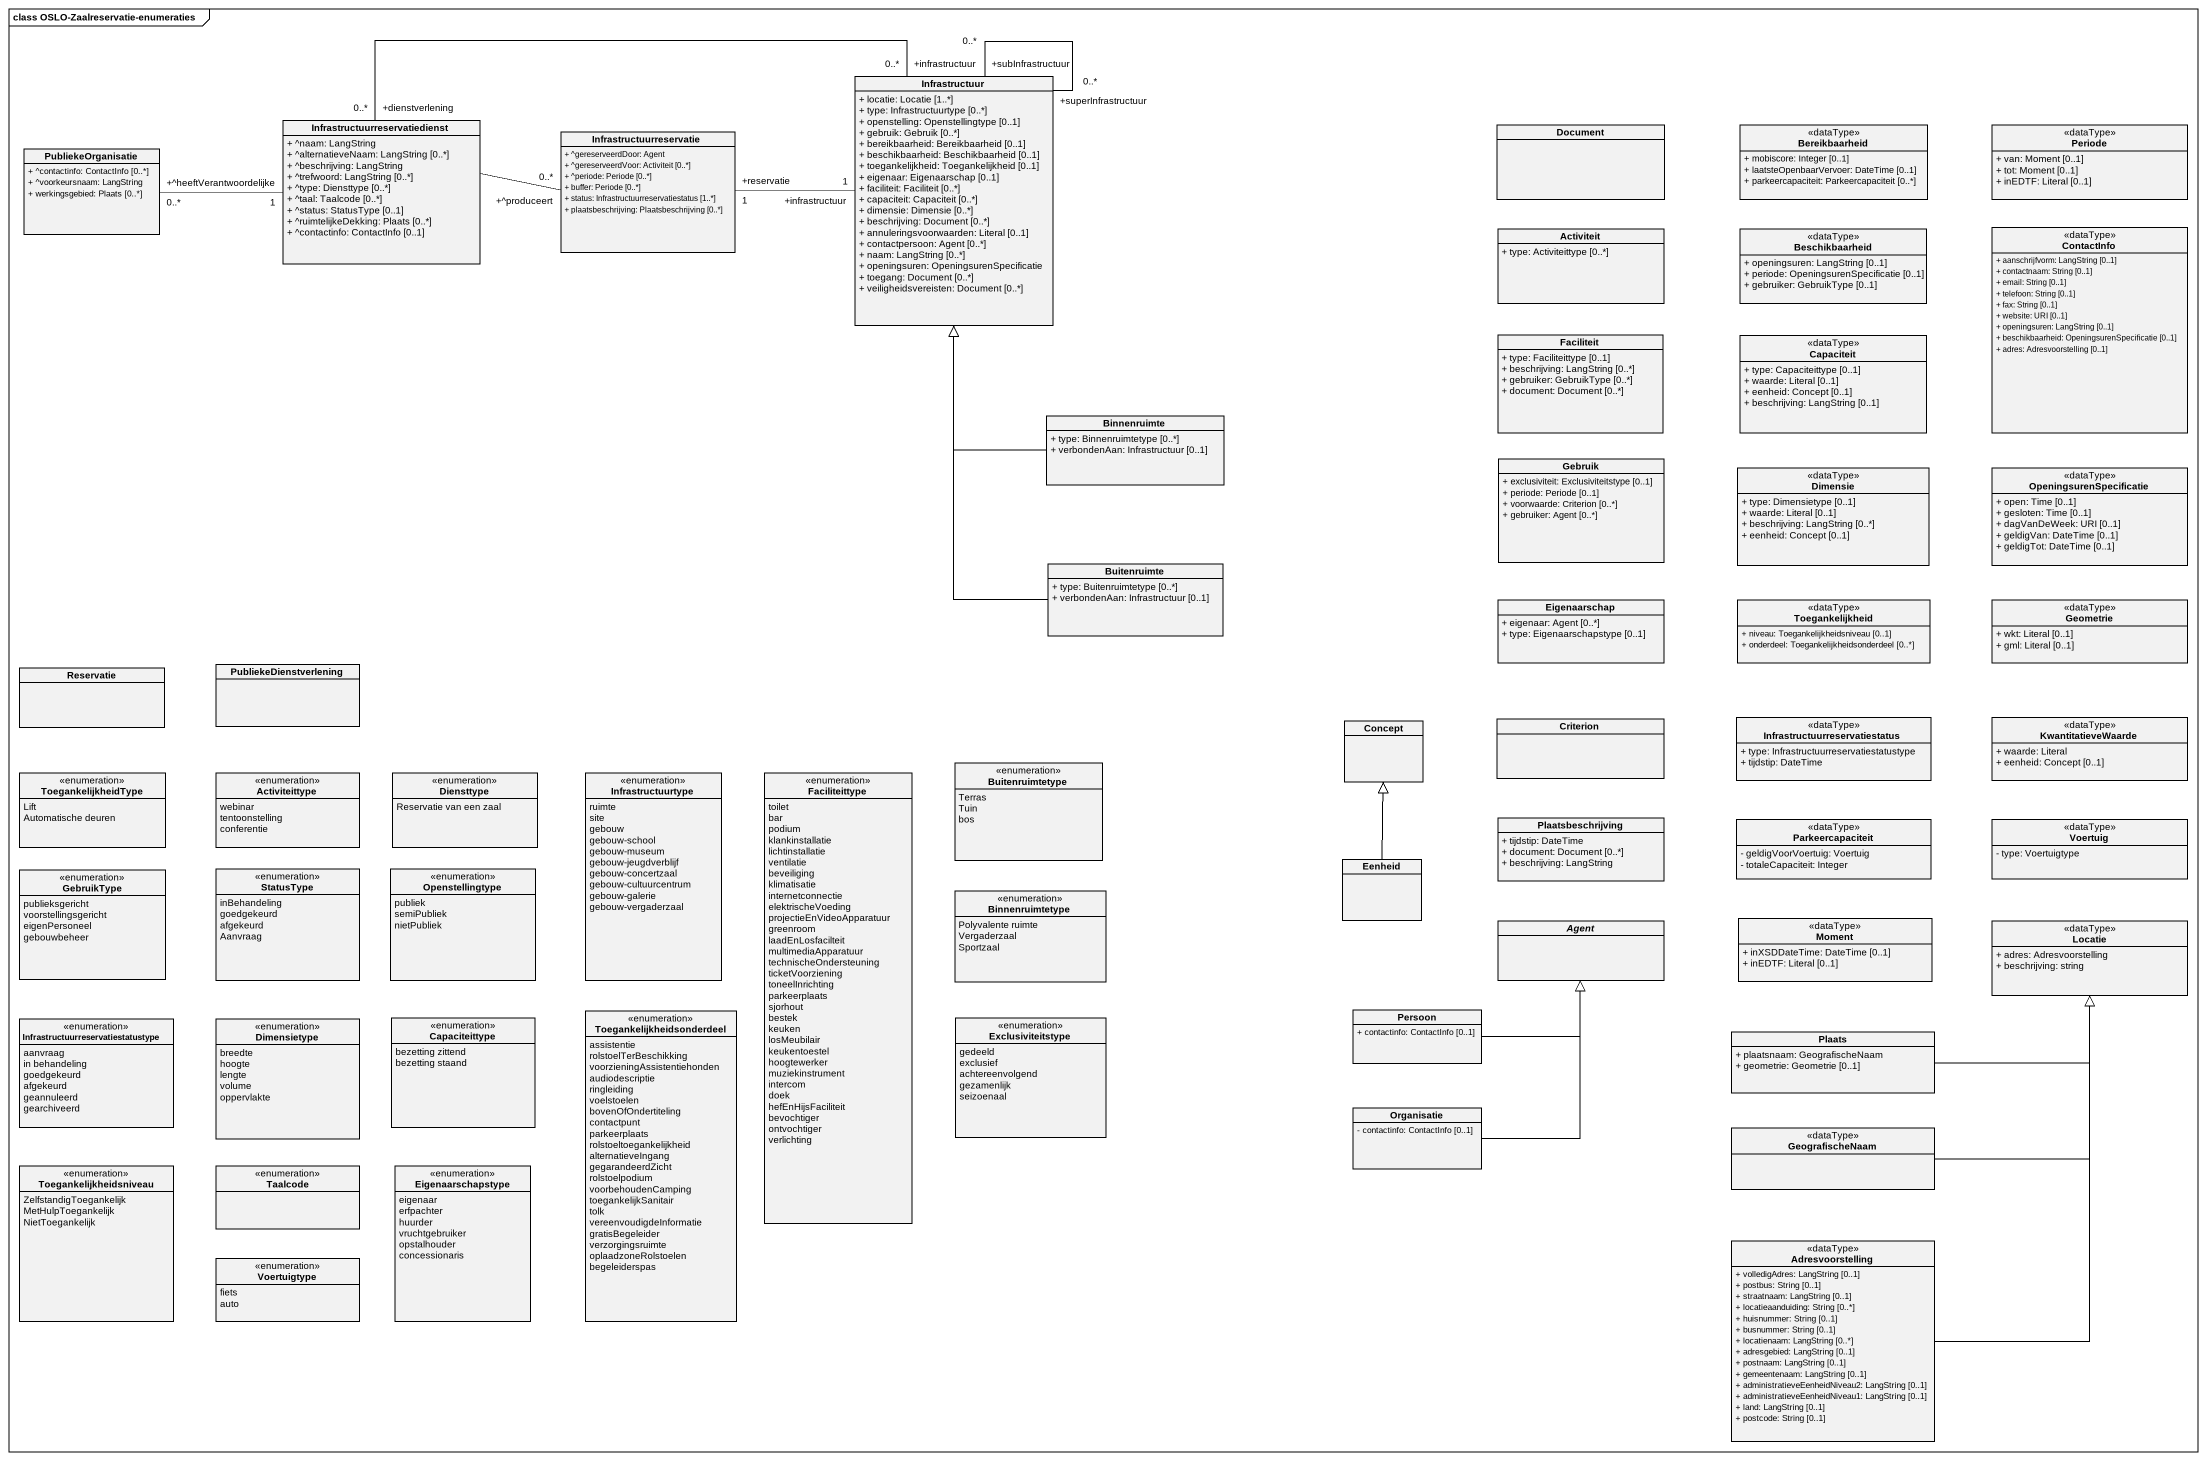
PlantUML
@startuml
mainframe class OSLO-Zaalreservatie-enumeraties
hide circle
hide empty members
skinparam classAttributeIconSize 0
class Infrastructuur {
  + locatie: Locatie [1..*]
  + type: Infrastructuurtype [0..*]
  + openstelling: Openstellingtype [0..1]
  + gebruik: Gebruik [0..*]
  + bereikbaarheid: Bereikbaarheid [0..1]
  + beschikbaarheid: Beschikbaarheid [0..1]
  + toegankelijkheid: Toegankelijkheid [0..1]
  + eigenaar: Eigenaarschap [0..1]
  + faciliteit: Faciliteit [0..*]
  + capaciteit: Capaciteit [0..*]
  + dimensie: Dimensie [0..*]
  + beschrijving: Document [0..*]
  + annuleringsvoorwaarden: Literal [0..1]
  + contactpersoon: Agent [0..*]
  + naam: LangString [0..*]
  + openingsuren: OpeningsurenSpecificatie
  + toegang: Document [0..*]
  + veiligheidsvereisten: Document [0..*]
}
class PubliekeOrganisatie {
  + ^contactinfo: ContactInfo [0..*]
  + ^voorkeursnaam: LangString
  + werkingsgebied: Plaats [0..*]
}
class "Infrastructuurreservatiedienst" as Infrastructuurreservatiedien {
  + ^naam: LangString
  + ^alternatieveNaam: LangString [0..*]
  + ^beschrijving: LangString
  + ^trefwoord: LangString [0..*]
  + ^type: Diensttype [0..*]
  + ^taal: Taalcode [0..*]
  + ^status: StatusType [0..1]
  + ^ruimtelijkeDekking: Plaats [0..*]
  + ^contactinfo: ContactInfo [0..1]
}
class Infrastructuurreservatie {
  + ^gereserveerdDoor: Agent
  + ^gereserveerdVoor: Activiteit [0..*]
  + ^periode: Periode [0..*]
  + buffer: Periode [0..*]
  + status: Infrastructuurreservatiestatus [1..*]
  + plaatsbeschrijving: Plaatsbeschrijving [0..*]
}
class Document
class Bereikbaarheid <<dataType>> {
  + mobiscore: Integer [0..1]
  + laatsteOpenbaarVervoer: DateTime [0..1]
  + parkeercapaciteit: Parkeercapaciteit [0..*]
}
class Periode <<dataType>> {
  + van: Moment [0..1]
  + tot: Moment [0..1]
  + inEDTF: Literal [0..1]
}
class Activiteit {
  + type: Activiteittype [0..*]
}
class Beschikbaarheid <<dataType>> {
  + openingsuren: LangString [0..1]
  + periode: OpeningsurenSpecificatie [0..1]
  + gebruiker: GebruikType [0..1]
}
class ContactInfo <<dataType>> {
  + aanschrijfvorm: LangString [0..1]
  + contactnaam: String [0..1]
  + email: String [0..1]
  + telefoon: String [0..1]
  + fax: String [0..1]
  + website: URI [0..1]
  + openingsuren: LangString [0..1]
  + beschikbaarheid: OpeningsurenSpecificatie [0..1]
  + adres: Adresvoorstelling [0..1]
}
class Faciliteit {
  + type: Faciliteittype [0..1]
  + beschrijving: LangString [0..*]
  + gebruiker: GebruikType [0..*]
  + document: Document [0..*]
}
class Capaciteit <<dataType>> {
  + type: Capaciteittype [0..1]
  + waarde: Literal [0..1]
  + eenheid: Concept [0..1]
  + beschrijving: LangString [0..1]
}
class Binnenruimte {
  + type: Binnenruimtetype [0..*]
  + verbondenAan: Infrastructuur [0..1]
}
class Gebruik {
  + exclusiviteit: Exclusiviteitstype [0..1]
  + periode: Periode [0..1]
  + voorwaarde: Criterion [0..*]
  + gebruiker: Agent [0..*]
}
class Dimensie <<dataType>> {
  + type: Dimensietype [0..1]
  + waarde: Literal [0..1]
  + beschrijving: LangString [0..*]
  + eenheid: Concept [0..1]
}
class OpeningsurenSpecificatie <<dataType>> {
  + open: Time [0..1]
  + gesloten: Time [0..1]
  + dagVanDeWeek: URI [0..1]
  + geldigVan: DateTime [0..1]
  + geldigTot: DateTime [0..1]
}
class Buitenruimte {
  + type: Buitenruimtetype [0..*]
  + verbondenAan: Infrastructuur [0..1]
}
class Eigenaarschap {
  + eigenaar: Agent [0..*]
  + type: Eigenaarschapstype [0..1]
}
class Toegankelijkheid <<dataType>> {
  + niveau: Toegankelijkheidsniveau [0..1]
  + onderdeel: Toegankelijkheidsonderdeel [0..*]
}
class Geometrie <<dataType>> {
  + wkt: Literal [0..1]
  + gml: Literal [0..1]
}
class PubliekeDienstverlening
class Reservatie
class Concept
class Criterion
class "Infrastructuurreservatiestatus" as Infrastructuurreservatiestat <<dataType>> {
  + type: Infrastructuurreservatiestatustype
  + tijdstip: DateTime
}
class KwantitatieveWaarde <<dataType>> {
  + waarde: Literal
  + eenheid: Concept [0..1]
}
enum ToegankelijkheidType {
  Lift
  Automatische deuren
}
enum Activiteittype {
  webinar
  tentoonstelling
  conferentie
}
enum Diensttype {
  Reservatie van een zaal
}
enum Infrastructuurtype {
  ruimte
  site
  gebouw
  gebouw-school
  gebouw-museum
  gebouw-jeugdverblijf
  gebouw-concertzaal
  gebouw-cultuurcentrum
  gebouw-galerie
  gebouw-vergaderzaal
}
enum Faciliteittype {
  toilet
  bar
  podium
  klankinstallatie
  lichtinstallatie
  ventilatie
  beveiliging
  klimatisatie
  internetconnectie
  elektrischeVoeding
  projectieEnVideoApparatuur
  greenroom
  laadEnLosfacilteit
  multimediaApparatuur
  technischeOndersteuning
  ticketVoorziening
  toneelInrichting
  parkeerplaats
  sjorhout
  bestek
  keuken
  losMeubilair
  keukentoestel
  hoogtewerker
  muziekinstrument
  intercom
  doek
  hefEnHijsFaciliteit
  bevochtiger
  ontvochtiger
  verlichting
}
enum Buitenruimtetype {
  Terras
  Tuin
  bos
}
class Plaatsbeschrijving {
  + tijdstip: DateTime
  + document: Document [0..*]
  + beschrijving: LangString
}
class Parkeercapaciteit <<dataType>> {
  - geldigVoorVoertuig: Voertuig
  - totaleCapaciteit: Integer
}
class Voertuig <<dataType>> {
  - type: Voertuigtype
}
class Eenheid
enum GebruikType {
  publieksgericht
  voorstellingsgericht
  eigenPersoneel
  gebouwbeheer
}
enum StatusType {
  inBehandeling
  goedgekeurd
  afgekeurd
  Aanvraag
}
enum Openstellingtype {
  publiek
  semiPubliek
  nietPubliek
}
enum Binnenruimtetype {
  Polyvalente ruimte
  Vergaderzaal
  Sportzaal
}
abstract class "Agent" as Agent_
class Moment <<dataType>> {
  + inXSDDateTime: DateTime [0..1]
  + inEDTF: Literal [0..1]
}
class Locatie <<dataType>> {
  + adres: Adresvoorstelling
  + beschrijving: string
}
enum "Infrastructuurreservatiestatustype" as Infrastructuurreservatiestat_2 {
  aanvraag
  in behandeling
  goedgekeurd
  afgekeurd
  geannuleerd
  gearchiveerd
}
enum Dimensietype {
  breedte
  hoogte
  lengte
  volume
  oppervlakte
}
enum Capaciteittype {
  bezetting zittend
  bezetting staand
}
enum Toegankelijkheidsonderdeel {
  assistentie
  rolstoelTerBeschikking
  voorzieningAssistentiehonden
  audiodescriptie
  ringleiding
  voelstoelen
  bovenOfOndertiteling
  contactpunt
  parkeerplaats
  rolstoeltoegankelijkheid
  alternatieveIngang
  gegarandeerdZicht
  rolstoelpodium
  voorbehoudenCamping
  toegankelijkSanitair
  tolk
  vereenvoudigdeInformatie
  gratisBegeleider
  verzorgingsruimte
  oplaadzoneRolstoelen
  begeleiderspas
}
enum Exclusiviteitstype {
  gedeeld
  exclusief
  achtereenvolgend
  gezamenlijk
  seizoenaal
}
class Persoon {
  + contactinfo: ContactInfo [0..1]
}
class Plaats {
  + plaatsnaam: GeografischeNaam
  + geometrie: Geometrie [0..1]
}
class Organisatie {
  - contactinfo: ContactInfo [0..1]
}
class GeografischeNaam <<dataType>>
enum Toegankelijkheidsniveau {
  ZelfstandigToegankelijk
  MetHulpToegankelijk
  NietToegankelijk
}
enum Taalcode
enum Eigenaarschapstype {
  eigenaar
  erfpachter
  huurder
  vruchtgebruiker
  opstalhouder
  concessionaris
}
enum Voertuigtype {
  fiets
  auto
}
class Adresvoorstelling <<dataType>> {
  + volledigAdres: LangString [0..1]
  + postbus: String [0..1]
  + straatnaam: LangString [0..1]
  + locatieaanduiding: String [0..*]
  + huisnummer: String [0..1]
  + busnummer: String [0..1]
  + locatienaam: LangString [0..*]
  + adresgebied: LangString [0..1]
  + postnaam: LangString [0..1]
  + gemeentenaam: LangString [0..1]
  + administratieveEenheidNiveau2: LangString [0..1]
  + administratieveEenheidNiveau1: LangString [0..1]
  + land: LangString [0..1]
  + postcode: String [0..1]
}
Infrastructuur "+superInfrastructuur\n0..*" -- "+subInfrastructuur\n0..*" Infrastructuur
PubliekeOrganisatie "+^heeftVerantwoordelijke\n0..*" -right- "1" Infrastructuurreservatiedien
Infrastructuurreservatiedien "+dienstverlening\n0..*" -right- "+infrastructuur\n0..*" Infrastructuur
Infrastructuurreservatiedien -right- "+^produceert\n0..*" Infrastructuurreservatie
Infrastructuurreservatie "+reservatie\n1" -right- "+infrastructuur\n1" Infrastructuur
Binnenruimte -up-|> Infrastructuur
Buitenruimte -up-|> Infrastructuur
Eenheid -up-|> Concept
Persoon -right-|> Agent_
Plaats -right-|> Locatie
Organisatie -up-|> Agent_
GeografischeNaam -up-|> Locatie
Adresvoorstelling -up-|> Locatie
@enduml
